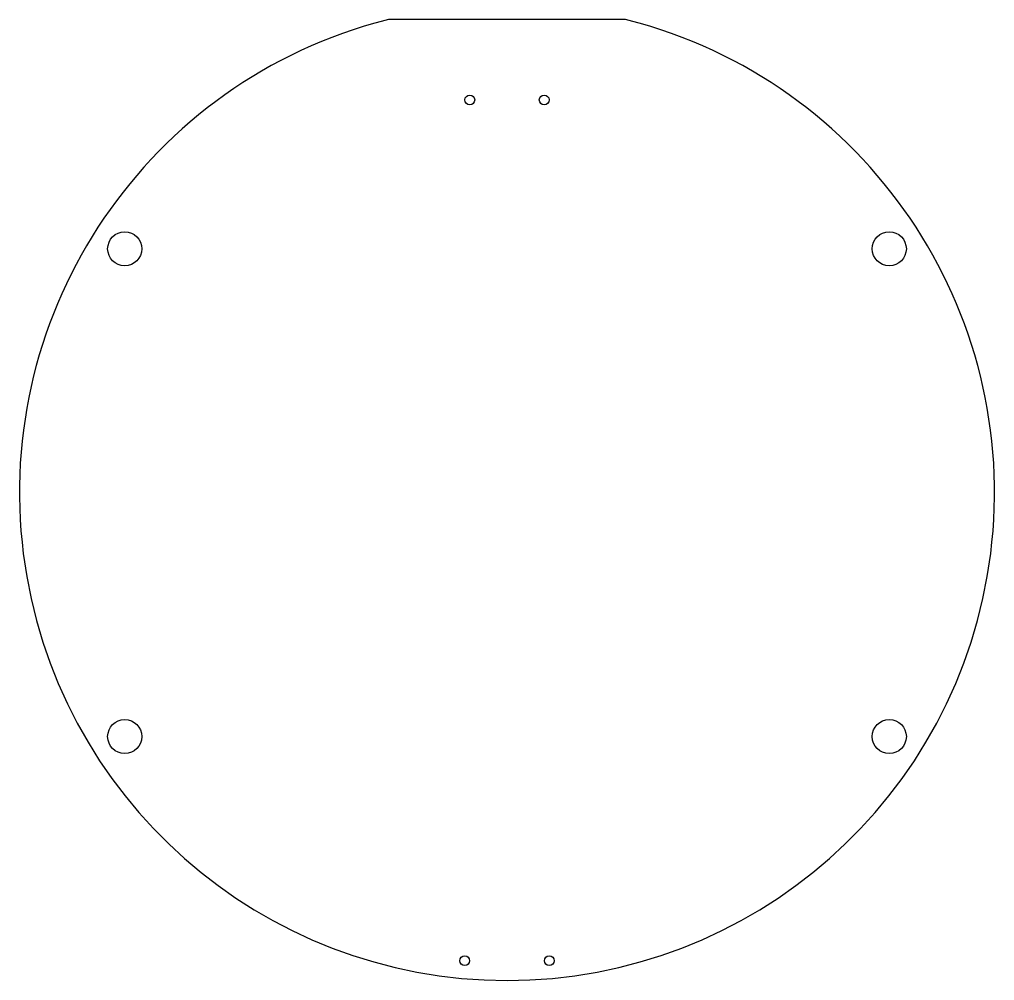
# Model space of a CAD drawing. Header units: millimetres. Extents: x -50 to 50, y -50 to 48.5.
import ezdxf

# ---------------------------------------------------------------- set-up
doc = ezdxf.new("R2010")
doc.units = ezdxf.units.MM
doc.layers.get('0').update_dxf_attribs({"linetype": 'CONTINUOUS'})

msp = doc.modelspace()

# ---------------------------------------------------------------- linework, layer by layer
msp.add_lwpolyline([(12.402, 48.438, 0.062746), (11.906, 48.5), (-11.906, 48.5, 0.062746), (-12.402, 48.438, 7.937254)], format="xyb", close=True)
for centre, radius in [((-3.815, 40.261), 0.5), ((3.815, 40.261), 0.5), ((-39.208, 25), 1.75), ((39.208, 25), 1.75), ((-39.208, -25), 1.75), ((39.208, -25), 1.75), ((-4.331, -47.977), 0.5), ((4.331, -47.977), 0.5)]:
    msp.add_circle(centre, radius)

doc.saveas('drawing.dxf')
